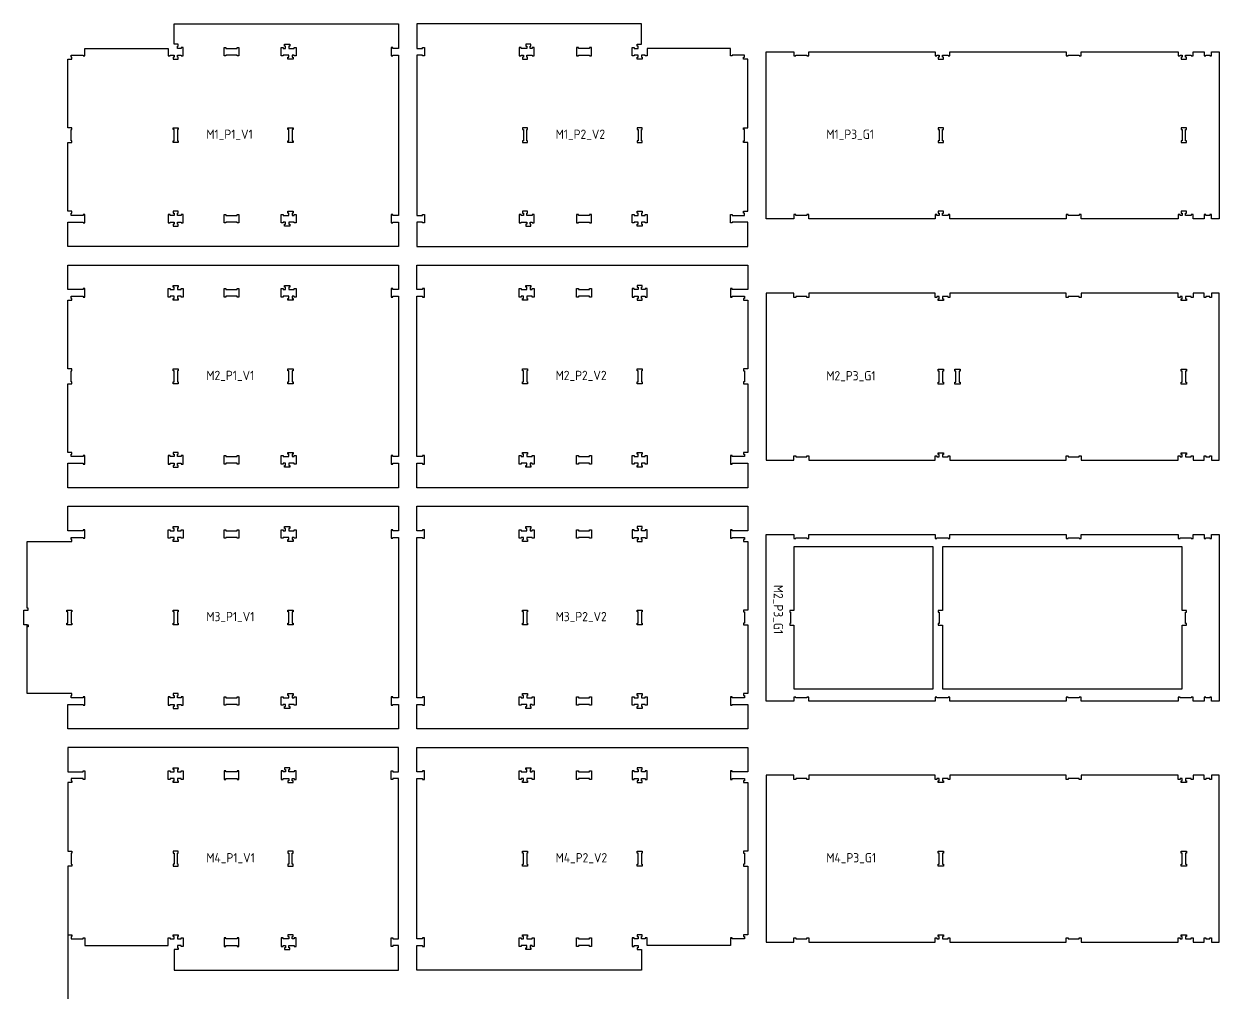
# Model space of a CAD drawing. Header units: millimetres. Extents: x -30325 to 14169, y -12596 to 6470.
# Drawn here: x -15172 to -8732, y 1251 to 6470 of the extents above; entities that cross this region are included whole.
import ezdxf

# ---------------------------------------------------------------- set-up
doc = ezdxf.new("R2010")
doc.units = ezdxf.units.MM
doc.header["$MEASUREMENT"] = 0
doc.layers.add('freeswerk_CODES', color=50, linetype='Continuous')

msp = doc.modelspace()

# ---------------------------------------------------------------- linework, layer by layer
for points in [[(-14852.5, 6297), (-14842.5, 6297), (-14842.5, 6338), (-14393.5, 6338), (-14393.5, 6297), (-14383.5, 6297), (-14383.5, 6302), (-14362.5, 6302), (-14362.5, 6290), (-14367.5, 6290), (-14367.5, 6280), (-14339.5, 6280), (-14339.5, 6290), (-14344.5, 6290), (-14344.5, 6302), (-14323.5, 6302), (-14323.5, 6297), (-14313.5, 6297), (-14313.5, 6343), (-14323.5, 6343), (-14323.5, 6338), (-14344.5, 6338), (-14344.5, 6350), (-14339.5, 6350), (-14339.5, 6360), (-14362.5, 6360), (-14362.5, 6470), (-13153.5, 6470), (-13153.5, 6338), (-13183.5, 6338), (-13183.5, 6343), (-13193.5, 6343), (-13193.5, 6297), (-13183.5, 6297), (-13183.5, 6302), (-13153.5, 6302), (-13153.5, 5438), (-13183.5, 5438), (-13183.5, 5443), (-13193.5, 5443), (-13193.5, 5397), (-13183.5, 5397), (-13183.5, 5402), (-13153.5, 5402), (-13153.5, 5270), (-14935.4, 5270), (-14935.4, 5402), (-14852.5, 5402), (-14852.5, 5397), (-14842.5, 5397), (-14842.5, 5443), (-14852.5, 5443), (-14852.5, 5438), (-14917.4, 5438), (-14917.4, 5450), (-14912.4, 5450), (-14912.4, 5460), (-14935.4, 5460), (-14935.4, 5830), (-14912.4, 5830), (-14912.4, 5840), (-14917.4, 5840), (-14917.4, 5900), (-14912.4, 5900), (-14912.4, 5910), (-14935.4, 5910), (-14935.4, 6280), (-14912.4, 6280), (-14912.4, 6290), (-14917.4, 6290), (-14917.4, 6302), (-14852.5, 6302)], [(-11354.5, 6297), (-11364.5, 6297), (-11364.5, 6338), (-11813.5, 6338), (-11813.5, 6297), (-11823.5, 6297), (-11823.5, 6302), (-11844.5, 6302), (-11844.5, 6290), (-11839.5, 6290), (-11839.5, 6280), (-11867.5, 6280), (-11867.5, 6290), (-11862.5, 6290), (-11862.5, 6302), (-11883.5, 6302), (-11883.5, 6297), (-11893.5, 6297), (-11893.5, 6343), (-11883.5, 6343), (-11883.5, 6338), (-11862.5, 6338), (-11862.5, 6350), (-11867.5, 6350), (-11867.5, 6360), (-11844.5, 6360), (-11844.5, 6470), (-13053.5, 6470), (-13053.5, 6338), (-13023.5, 6338), (-13023.5, 6343), (-13013.5, 6343), (-13013.5, 6297), (-13023.5, 6297), (-13023.5, 6302), (-13053.5, 6302), (-13053.5, 5438), (-13023.5, 5438), (-13023.5, 5443), (-13013.5, 5443), (-13013.5, 5397), (-13023.5, 5397), (-13023.5, 5402), (-13053.5, 5402), (-13053.5, 5270), (-11271.7, 5270), (-11271.7, 5402), (-11354.5, 5402), (-11354.5, 5397), (-11364.5, 5397), (-11364.5, 5443), (-11354.5, 5443), (-11354.5, 5438), (-11289.7, 5438), (-11289.7, 5450), (-11294.7, 5450), (-11294.7, 5460), (-11271.7, 5460), (-11271.7, 5830), (-11294.7, 5830), (-11294.7, 5840), (-11289.7, 5840), (-11289.7, 5900), (-11294.7, 5900), (-11294.7, 5910), (-11271.7, 5910), (-11271.7, 6280), (-11294.7, 6280), (-11294.7, 6290), (-11289.7, 6290), (-11289.7, 6302), (-11354.5, 6302)], [(-14023.2, 6338), (-14023.2, 6343), (-14013.2, 6343), (-14013.2, 6297), (-14023.2, 6297), (-14023.2, 6302), (-14083.2, 6302), (-14083.2, 6297), (-14093.2, 6297), (-14093.2, 6343), (-14083.2, 6343), (-14083.2, 6338)], [(-13762.5, 6350), (-13767.5, 6350), (-13767.5, 6360), (-13739.5, 6360), (-13739.5, 6350), (-13744.5, 6350), (-13744.5, 6338), (-13714.5, 6338), (-13714.5, 6343), (-13704.5, 6343), (-13704.5, 6297), (-13714.5, 6297), (-13714.5, 6302), (-13726.5, 6302), (-13726.5, 6290), (-13721.5, 6290), (-13721.5, 6280), (-13749.5, 6280), (-13749.5, 6290), (-13744.5, 6290), (-13744.5, 6302), (-13774.5, 6302), (-13774.5, 6297), (-13784.5, 6297), (-13784.5, 6343), (-13774.5, 6343), (-13774.5, 6338), (-13762.5, 6338)], [(-12444.5, 6350), (-12439.5, 6350), (-12439.5, 6360), (-12467.5, 6360), (-12467.5, 6350), (-12462.5, 6350), (-12462.5, 6338), (-12492.5, 6338), (-12492.5, 6343), (-12502.5, 6343), (-12502.5, 6297), (-12492.5, 6297), (-12492.5, 6302), (-12480.5, 6302), (-12480.5, 6290), (-12485.5, 6290), (-12485.5, 6280), (-12457.5, 6280), (-12457.5, 6290), (-12462.5, 6290), (-12462.5, 6302), (-12432.5, 6302), (-12432.5, 6297), (-12422.5, 6297), (-12422.5, 6343), (-12432.5, 6343), (-12432.5, 6338), (-12444.5, 6338)], [(-12183.8, 6338), (-12183.8, 6343), (-12193.8, 6343), (-12193.8, 6297), (-12183.8, 6297), (-12183.8, 6302), (-12123.8, 6302), (-12123.8, 6297), (-12113.8, 6297), (-12113.8, 6343), (-12123.8, 6343), (-12123.8, 6338)], [(-8942.3, 6302), (-8930.3, 6302), (-8930.3, 6290), (-8935.3, 6290), (-8935.3, 6280), (-8907.3, 6280), (-8907.3, 6290), (-8912.3, 6290), (-8912.3, 6302), (-8882.3, 6302), (-8882.3, 6297), (-8872.3, 6297), (-8872.3, 6320), (-8812.3, 6320), (-8812.3, 6297), (-8802.3, 6297), (-8802.3, 6302), (-8782.3, 6302), (-8782.3, 6297), (-8772.3, 6297), (-8772.3, 6320), (-8731.7, 6320), (-8731.7, 5420), (-8772.3, 5420), (-8772.3, 5443), (-8782.3, 5443), (-8782.3, 5438), (-8802.3, 5438), (-8802.3, 5443), (-8812.3, 5443), (-8812.3, 5420), (-8872.3, 5420), (-8872.3, 5443), (-8882.3, 5443), (-8882.3, 5438), (-8912.3, 5438), (-8912.3, 5450), (-8907.3, 5450), (-8907.3, 5460), (-8935.3, 5460), (-8935.3, 5450), (-8930.3, 5450), (-8930.3, 5438), (-8942.3, 5438), (-8942.3, 5443), (-8952.3, 5443), (-8952.3, 5420), (-9475.3, 5420), (-9475.3, 5443), (-9485.3, 5443), (-9485.3, 5438), (-9545.3, 5438), (-9545.3, 5443), (-9555.3, 5443), (-9555.3, 5420), (-10182.3, 5420), (-10182.3, 5443), (-10192.3, 5443), (-10192.3, 5438), (-10222.3, 5438), (-10222.3, 5450), (-10217.3, 5450), (-10217.3, 5460), (-10245.3, 5460), (-10245.3, 5450), (-10240.3, 5450), (-10240.3, 5438), (-10252.3, 5438), (-10252.3, 5443), (-10262.3, 5443), (-10262.3, 5420), (-10942.3, 5420), (-10942.3, 5443), (-10952.3, 5443), (-10952.3, 5438), (-11012.3, 5438), (-11012.3, 5443), (-11022.3, 5443), (-11022.3, 5420), (-11171.7, 5420), (-11171.7, 6320), (-11022.3, 6320), (-11022.3, 6297), (-11012.3, 6297), (-11012.3, 6302), (-10952.3, 6302), (-10952.3, 6297), (-10942.3, 6297), (-10942.3, 6320), (-10262.3, 6320), (-10262.3, 6297), (-10252.3, 6297), (-10252.3, 6302), (-10240.3, 6302), (-10240.3, 6290), (-10245.3, 6290), (-10245.3, 6280), (-10217.3, 6280), (-10217.3, 6290), (-10222.3, 6290), (-10222.3, 6302), (-10192.3, 6302), (-10192.3, 6297), (-10182.3, 6297), (-10182.3, 6320), (-9555.3, 6320), (-9555.3, 6297), (-9545.3, 6297), (-9545.3, 6302), (-9485.3, 6302), (-9485.3, 6297), (-9475.3, 6297), (-9475.3, 6320), (-8952.3, 6320), (-8952.3, 6297), (-8942.3, 6297)], [(-14344.5, 5840), (-14339.5, 5840), (-14339.5, 5830), (-14367.5, 5830), (-14367.5, 5840), (-14362.5, 5840), (-14362.5, 5900), (-14367.5, 5900), (-14367.5, 5910), (-14339.5, 5910), (-14339.5, 5900), (-14344.5, 5900)], [(-13744.5, 5900), (-13749.5, 5900), (-13749.5, 5910), (-13721.5, 5910), (-13721.5, 5900), (-13726.5, 5900), (-13726.5, 5840), (-13721.5, 5840), (-13721.5, 5830), (-13749.5, 5830), (-13749.5, 5840), (-13744.5, 5840)], [(-12462.5, 5900), (-12457.5, 5900), (-12457.5, 5910), (-12485.5, 5910), (-12485.5, 5900), (-12480.5, 5900), (-12480.5, 5840), (-12485.5, 5840), (-12485.5, 5830), (-12457.5, 5830), (-12457.5, 5840), (-12462.5, 5840)], [(-11862.5, 5840), (-11867.5, 5840), (-11867.5, 5830), (-11839.5, 5830), (-11839.5, 5840), (-11844.5, 5840), (-11844.5, 5900), (-11839.5, 5900), (-11839.5, 5910), (-11867.5, 5910), (-11867.5, 5900), (-11862.5, 5900)], [(-10240.3, 5840), (-10245.3, 5840), (-10245.3, 5830), (-10217.3, 5830), (-10217.3, 5840), (-10222.3, 5840), (-10222.3, 5900), (-10217.3, 5900), (-10217.3, 5910), (-10245.3, 5910), (-10245.3, 5900), (-10240.3, 5900)], [(-8935.3, 5910), (-8935.3, 5900), (-8930.3, 5900), (-8930.3, 5840), (-8935.3, 5840), (-8935.3, 5830), (-8907.3, 5830), (-8907.3, 5840), (-8912.3, 5840), (-8912.3, 5900), (-8907.3, 5900), (-8907.3, 5910)], [(-14313.5, 5443), (-14323.5, 5443), (-14323.5, 5438), (-14344.5, 5438), (-14344.5, 5450), (-14339.5, 5450), (-14339.5, 5460), (-14367.5, 5460), (-14367.5, 5450), (-14362.5, 5450), (-14362.5, 5438), (-14383.5, 5438), (-14383.5, 5443), (-14393.5, 5443), (-14393.5, 5397), (-14383.5, 5397), (-14383.5, 5402), (-14362.5, 5402), (-14362.5, 5390), (-14367.5, 5390), (-14367.5, 5380), (-14339.5, 5380), (-14339.5, 5390), (-14344.5, 5390), (-14344.5, 5402), (-14323.5, 5402), (-14323.5, 5397), (-14313.5, 5397)], [(-14023.2, 5438), (-14023.2, 5443), (-14013.2, 5443), (-14013.2, 5397), (-14023.2, 5397), (-14023.2, 5402), (-14083.2, 5402), (-14083.2, 5397), (-14093.2, 5397), (-14093.2, 5443), (-14083.2, 5443), (-14083.2, 5438)], [(-13744.5, 5450), (-13749.5, 5450), (-13749.5, 5460), (-13721.5, 5460), (-13721.5, 5450), (-13726.5, 5450), (-13726.5, 5438), (-13714.5, 5438), (-13714.5, 5443), (-13704.5, 5443), (-13704.5, 5397), (-13714.5, 5397), (-13714.5, 5402), (-13744.5, 5402), (-13744.5, 5390), (-13739.5, 5390), (-13739.5, 5380), (-13767.5, 5380), (-13767.5, 5390), (-13762.5, 5390), (-13762.5, 5402), (-13774.5, 5402), (-13774.5, 5397), (-13784.5, 5397), (-13784.5, 5443), (-13774.5, 5443), (-13774.5, 5438), (-13744.5, 5438)], [(-12462.5, 5450), (-12457.5, 5450), (-12457.5, 5460), (-12485.5, 5460), (-12485.5, 5450), (-12480.5, 5450), (-12480.5, 5438), (-12492.5, 5438), (-12492.5, 5443), (-12502.5, 5443), (-12502.5, 5397), (-12492.5, 5397), (-12492.5, 5402), (-12462.5, 5402), (-12462.5, 5390), (-12467.5, 5390), (-12467.5, 5380), (-12439.5, 5380), (-12439.5, 5390), (-12444.5, 5390), (-12444.5, 5402), (-12432.5, 5402), (-12432.5, 5397), (-12422.5, 5397), (-12422.5, 5443), (-12432.5, 5443), (-12432.5, 5438), (-12462.5, 5438)], [(-12183.8, 5438), (-12183.8, 5443), (-12193.8, 5443), (-12193.8, 5397), (-12183.8, 5397), (-12183.8, 5402), (-12123.8, 5402), (-12123.8, 5397), (-12113.8, 5397), (-12113.8, 5443), (-12123.8, 5443), (-12123.8, 5438)], [(-11893.5, 5443), (-11883.5, 5443), (-11883.5, 5438), (-11862.5, 5438), (-11862.5, 5450), (-11867.5, 5450), (-11867.5, 5460), (-11839.5, 5460), (-11839.5, 5450), (-11844.5, 5450), (-11844.5, 5438), (-11823.5, 5438), (-11823.5, 5443), (-11813.5, 5443), (-11813.5, 5397), (-11823.5, 5397), (-11823.5, 5402), (-11844.5, 5402), (-11844.5, 5390), (-11839.5, 5390), (-11839.5, 5380), (-11867.5, 5380), (-11867.5, 5390), (-11862.5, 5390), (-11862.5, 5402), (-11883.5, 5402), (-11883.5, 5397), (-11893.5, 5397)], [(-13153.5, 5170), (-13153.5, 5038), (-13183.5, 5038), (-13183.5, 5043), (-13193.5, 5043), (-13193.5, 4997), (-13183.5, 4997), (-13183.5, 5002), (-13153.5, 5002), (-13153.5, 4138), (-13183.5, 4138), (-13183.5, 4143), (-13193.5, 4143), (-13193.5, 4097), (-13183.5, 4097), (-13183.5, 4102), (-13153.5, 4102), (-13153.5, 3970), (-14935.4, 3970), (-14935.4, 4102), (-14852.5, 4102), (-14852.5, 4097), (-14842.5, 4097), (-14842.5, 4143), (-14852.5, 4143), (-14852.5, 4138), (-14917.4, 4138), (-14917.4, 4150), (-14912.4, 4150), (-14912.4, 4160), (-14935.4, 4160), (-14935.4, 4530), (-14912.4, 4530), (-14912.4, 4540), (-14917.4, 4540), (-14917.4, 4600), (-14912.4, 4600), (-14912.4, 4610), (-14935.4, 4610), (-14935.4, 4980), (-14912.4, 4980), (-14912.4, 4990), (-14917.4, 4990), (-14917.4, 5002), (-14852.5, 5002), (-14852.5, 4997), (-14842.5, 4997), (-14842.5, 5043), (-14852.5, 5043), (-14852.5, 5038), (-14935.4, 5038), (-14935.4, 5170)], [(-13053.5, 3970), (-13053.5, 4102), (-13023.5, 4102), (-13023.5, 4097), (-13013.5, 4097), (-13013.5, 4143), (-13023.5, 4143), (-13023.5, 4138), (-13053.5, 4138), (-13053.5, 5002), (-13023.5, 5002), (-13023.5, 4997), (-13013.5, 4997), (-13013.5, 5043), (-13023.5, 5043), (-13023.5, 5038), (-13053.5, 5038), (-13053.5, 5170), (-11271.7, 5170), (-11271.7, 5038), (-11354.5, 5038), (-11354.5, 5043), (-11364.5, 5043), (-11364.5, 4997), (-11354.5, 4997), (-11354.5, 5002), (-11289.7, 5002), (-11289.7, 4990), (-11294.7, 4990), (-11294.7, 4980), (-11271.7, 4980), (-11271.7, 4610), (-11294.7, 4610), (-11294.7, 4600), (-11289.7, 4600), (-11289.7, 4540), (-11294.7, 4540), (-11294.7, 4530), (-11271.7, 4530), (-11271.7, 4160), (-11294.7, 4160), (-11294.7, 4150), (-11289.7, 4150), (-11289.7, 4138), (-11354.5, 4138), (-11354.5, 4143), (-11364.5, 4143), (-11364.5, 4097), (-11354.5, 4097), (-11354.5, 4102), (-11271.7, 4102), (-11271.7, 3970)], [(-14362.5, 5050), (-14367.5, 5050), (-14367.5, 5060), (-14339.5, 5060), (-14339.5, 5050), (-14344.5, 5050), (-14344.5, 5038), (-14323.5, 5038), (-14323.5, 5043), (-14313.5, 5043), (-14313.5, 4997), (-14323.5, 4997), (-14323.5, 5002), (-14344.5, 5002), (-14344.5, 4990), (-14339.5, 4990), (-14339.5, 4980), (-14367.5, 4980), (-14367.5, 4990), (-14362.5, 4990), (-14362.5, 5002), (-14383.5, 5002), (-14383.5, 4997), (-14393.5, 4997), (-14393.5, 5043), (-14383.5, 5043), (-14383.5, 5038), (-14362.5, 5038)], [(-14023.2, 5038), (-14023.2, 5043), (-14013.2, 5043), (-14013.2, 4997), (-14023.2, 4997), (-14023.2, 5002), (-14083.2, 5002), (-14083.2, 4997), (-14093.2, 4997), (-14093.2, 5043), (-14083.2, 5043), (-14083.2, 5038)], [(-13762.5, 5050), (-13767.5, 5050), (-13767.5, 5060), (-13739.5, 5060), (-13739.5, 5050), (-13744.5, 5050), (-13744.5, 5038), (-13714.5, 5038), (-13714.5, 5043), (-13704.5, 5043), (-13704.5, 4997), (-13714.5, 4997), (-13714.5, 5002), (-13726.5, 5002), (-13726.5, 4990), (-13721.5, 4990), (-13721.5, 4980), (-13749.5, 4980), (-13749.5, 4990), (-13744.5, 4990), (-13744.5, 5002), (-13774.5, 5002), (-13774.5, 4997), (-13784.5, 4997), (-13784.5, 5043), (-13774.5, 5043), (-13774.5, 5038), (-13762.5, 5038)], [(-12462.5, 4990), (-12457.5, 4990), (-12457.5, 4980), (-12485.5, 4980), (-12485.5, 4990), (-12480.5, 4990), (-12480.5, 5002), (-12492.5, 5002), (-12492.5, 4997), (-12502.5, 4997), (-12502.5, 5043), (-12492.5, 5043), (-12492.5, 5038), (-12462.5, 5038), (-12462.5, 5050), (-12467.5, 5050), (-12467.5, 5060), (-12439.5, 5060), (-12439.5, 5050), (-12444.5, 5050), (-12444.5, 5038), (-12432.5, 5038), (-12432.5, 5043), (-12422.5, 5043), (-12422.5, 4997), (-12432.5, 4997), (-12432.5, 5002), (-12462.5, 5002)], [(-12183.8, 5002), (-12183.8, 4997), (-12193.8, 4997), (-12193.8, 5043), (-12183.8, 5043), (-12183.8, 5038), (-12123.8, 5038), (-12123.8, 5043), (-12113.8, 5043), (-12113.8, 4997), (-12123.8, 4997), (-12123.8, 5002)], [(-11893.5, 4997), (-11883.5, 4997), (-11883.5, 5002), (-11862.5, 5002), (-11862.5, 4990), (-11867.5, 4990), (-11867.5, 4980), (-11839.5, 4980), (-11839.5, 4990), (-11844.5, 4990), (-11844.5, 5002), (-11823.5, 5002), (-11823.5, 4997), (-11813.5, 4997), (-11813.5, 5043), (-11823.5, 5043), (-11823.5, 5038), (-11844.5, 5038), (-11844.5, 5050), (-11839.5, 5050), (-11839.5, 5060), (-11867.5, 5060), (-11867.5, 5050), (-11862.5, 5050), (-11862.5, 5038), (-11883.5, 5038), (-11883.5, 5043), (-11893.5, 5043)], [(-8942.3, 4136.1), (-8930.3, 4136.1), (-8930.3, 4148.1), (-8935.3, 4148.1), (-8935.3, 4158.1), (-8907.3, 4158.1), (-8907.3, 4148.1), (-8912.3, 4148.1), (-8912.3, 4136.1), (-8882.3, 4136.1), (-8882.3, 4141.1), (-8872.3, 4141.1), (-8872.3, 4118.1), (-8812.3, 4118.1), (-8812.3, 4141.1), (-8802.3, 4141.1), (-8802.3, 4136.1), (-8782.3, 4136.1), (-8782.3, 4141.1), (-8772.3, 4141.1), (-8772.3, 4118.1), (-8731.7, 4118.1), (-8731.7, 5018.1), (-8772.3, 5018.1), (-8772.3, 4995.1), (-8782.3, 4995.1), (-8782.3, 5000.1), (-8802.3, 5000.1), (-8802.3, 4995.1), (-8812.3, 4995.1), (-8812.3, 5018.1), (-8872.3, 5018.1), (-8872.3, 4995.1), (-8882.3, 4995.1), (-8882.3, 5000.1), (-8912.3, 5000.1), (-8912.3, 4988.1), (-8907.3, 4988.1), (-8907.3, 4978.1), (-8935.3, 4978.1), (-8935.3, 4988.1), (-8930.3, 4988.1), (-8930.3, 5000.1), (-8942.3, 5000.1), (-8942.3, 4995.1), (-8952.3, 4995.1), (-8952.3, 5018.1), (-9475.3, 5018.1), (-9475.3, 4995.1), (-9485.3, 4995.1), (-9485.3, 5000.1), (-9545.3, 5000.1), (-9545.3, 4995.1), (-9555.3, 4995.1), (-9555.3, 5018.1), (-10182.3, 5018.1), (-10182.3, 4995.1), (-10192.3, 4995.1), (-10192.3, 5000.1), (-10222.3, 5000.1), (-10222.3, 4988.1), (-10217.3, 4988.1), (-10217.3, 4978.1), (-10245.3, 4978.1), (-10245.3, 4988.1), (-10240.3, 4988.1), (-10240.3, 5000.1), (-10252.3, 5000.1), (-10252.3, 4995.1), (-10262.3, 4995.1), (-10262.3, 5018.1), (-10942.3, 5018.1), (-10942.3, 4995.1), (-10952.3, 4995.1), (-10952.3, 5000.1), (-11012.3, 5000.1), (-11012.3, 4995.1), (-11022.3, 4995.1), (-11022.3, 5018.1), (-11171.7, 5018.1), (-11171.7, 4118.1), (-11022.3, 4118.1), (-11022.3, 4141.1), (-11012.3, 4141.1), (-11012.3, 4136.1), (-10952.3, 4136.1), (-10952.3, 4141.1), (-10942.3, 4141.1), (-10942.3, 4118.1), (-10262.3, 4118.1), (-10262.3, 4141.1), (-10252.3, 4141.1), (-10252.3, 4136.1), (-10240.3, 4136.1), (-10240.3, 4148.1), (-10245.3, 4148.1), (-10245.3, 4158.1), (-10217.3, 4158.1), (-10217.3, 4148.1), (-10222.3, 4148.1), (-10222.3, 4136.1), (-10192.3, 4136.1), (-10192.3, 4141.1), (-10182.3, 4141.1), (-10182.3, 4118.1), (-9555.3, 4118.1), (-9555.3, 4141.1), (-9545.3, 4141.1), (-9545.3, 4136.1), (-9485.3, 4136.1), (-9485.3, 4141.1), (-9475.3, 4141.1), (-9475.3, 4118.1), (-8952.3, 4118.1), (-8952.3, 4141.1), (-8942.3, 4141.1)], [(-14344.5, 4540), (-14339.5, 4540), (-14339.5, 4530), (-14367.5, 4530), (-14367.5, 4540), (-14362.5, 4540), (-14362.5, 4600), (-14367.5, 4600), (-14367.5, 4610), (-14339.5, 4610), (-14339.5, 4600), (-14344.5, 4600)], [(-13744.5, 4600), (-13749.5, 4600), (-13749.5, 4610), (-13721.5, 4610), (-13721.5, 4600), (-13726.5, 4600), (-13726.5, 4540), (-13721.5, 4540), (-13721.5, 4530), (-13749.5, 4530), (-13749.5, 4540), (-13744.5, 4540)], [(-12462.5, 4540), (-12457.5, 4540), (-12457.5, 4530), (-12485.5, 4530), (-12485.5, 4540), (-12480.5, 4540), (-12480.5, 4600), (-12485.5, 4600), (-12485.5, 4610), (-12457.5, 4610), (-12457.5, 4600), (-12462.5, 4600)], [(-11862.5, 4600), (-11867.5, 4600), (-11867.5, 4610), (-11839.5, 4610), (-11839.5, 4600), (-11844.5, 4600), (-11844.5, 4540), (-11839.5, 4540), (-11839.5, 4530), (-11867.5, 4530), (-11867.5, 4540), (-11862.5, 4540)], [(-10240.3, 4598.1), (-10245.3, 4598.1), (-10245.3, 4608.1), (-10217.3, 4608.1), (-10217.3, 4598.1), (-10222.3, 4598.1), (-10222.3, 4538.1), (-10217.3, 4538.1), (-10217.3, 4528.1), (-10245.3, 4528.1), (-10245.3, 4538.1), (-10240.3, 4538.1)], [(-10155.3, 4528.1), (-10155.3, 4538.1), (-10150.3, 4538.1), (-10150.3, 4598.1), (-10155.3, 4598.1), (-10155.3, 4608.1), (-10127.3, 4608.1), (-10127.3, 4598.1), (-10132.3, 4598.1), (-10132.3, 4538.1), (-10127.3, 4538.1), (-10127.3, 4528.1)], [(-8935.3, 4528.1), (-8935.3, 4538.1), (-8930.3, 4538.1), (-8930.3, 4598.1), (-8935.3, 4598.1), (-8935.3, 4608.1), (-8907.3, 4608.1), (-8907.3, 4598.1), (-8912.3, 4598.1), (-8912.3, 4538.1), (-8907.3, 4538.1), (-8907.3, 4528.1)], [(-14313.5, 4143), (-14323.5, 4143), (-14323.5, 4138), (-14344.5, 4138), (-14344.5, 4150), (-14339.5, 4150), (-14339.5, 4160), (-14367.5, 4160), (-14367.5, 4150), (-14362.5, 4150), (-14362.5, 4138), (-14383.5, 4138), (-14383.5, 4143), (-14393.5, 4143), (-14393.5, 4097), (-14383.5, 4097), (-14383.5, 4102), (-14362.5, 4102), (-14362.5, 4090), (-14367.5, 4090), (-14367.5, 4080), (-14339.5, 4080), (-14339.5, 4090), (-14344.5, 4090), (-14344.5, 4102), (-14323.5, 4102), (-14323.5, 4097), (-14313.5, 4097)], [(-14023.2, 4138), (-14023.2, 4143), (-14013.2, 4143), (-14013.2, 4097), (-14023.2, 4097), (-14023.2, 4102), (-14083.2, 4102), (-14083.2, 4097), (-14093.2, 4097), (-14093.2, 4143), (-14083.2, 4143), (-14083.2, 4138)], [(-13744.5, 4150), (-13749.5, 4150), (-13749.5, 4160), (-13721.5, 4160), (-13721.5, 4150), (-13726.5, 4150), (-13726.5, 4138), (-13714.5, 4138), (-13714.5, 4143), (-13704.5, 4143), (-13704.5, 4097), (-13714.5, 4097), (-13714.5, 4102), (-13744.5, 4102), (-13744.5, 4090), (-13739.5, 4090), (-13739.5, 4080), (-13767.5, 4080), (-13767.5, 4090), (-13762.5, 4090), (-13762.5, 4102), (-13774.5, 4102), (-13774.5, 4097), (-13784.5, 4097), (-13784.5, 4143), (-13774.5, 4143), (-13774.5, 4138), (-13744.5, 4138)], [(-12444.5, 4090), (-12439.5, 4090), (-12439.5, 4080), (-12467.5, 4080), (-12467.5, 4090), (-12462.5, 4090), (-12462.5, 4102), (-12492.5, 4102), (-12492.5, 4097), (-12502.5, 4097), (-12502.5, 4143), (-12492.5, 4143), (-12492.5, 4138), (-12480.5, 4138), (-12480.5, 4150), (-12485.5, 4150), (-12485.5, 4160), (-12457.5, 4160), (-12457.5, 4150), (-12462.5, 4150), (-12462.5, 4138), (-12432.5, 4138), (-12432.5, 4143), (-12422.5, 4143), (-12422.5, 4097), (-12432.5, 4097), (-12432.5, 4102), (-12444.5, 4102)], [(-12183.8, 4102), (-12183.8, 4097), (-12193.8, 4097), (-12193.8, 4143), (-12183.8, 4143), (-12183.8, 4138), (-12123.8, 4138), (-12123.8, 4143), (-12113.8, 4143), (-12113.8, 4097), (-12123.8, 4097), (-12123.8, 4102)], [(-11844.5, 4090), (-11839.5, 4090), (-11839.5, 4080), (-11867.5, 4080), (-11867.5, 4090), (-11862.5, 4090), (-11862.5, 4102), (-11883.5, 4102), (-11883.5, 4097), (-11893.5, 4097), (-11893.5, 4143), (-11883.5, 4143), (-11883.5, 4138), (-11862.5, 4138), (-11862.5, 4150), (-11867.5, 4150), (-11867.5, 4160), (-11839.5, 4160), (-11839.5, 4150), (-11844.5, 4150), (-11844.5, 4138), (-11823.5, 4138), (-11823.5, 4143), (-11813.5, 4143), (-11813.5, 4097), (-11823.5, 4097), (-11823.5, 4102), (-11844.5, 4102)], [(-13053.5, 2670), (-13053.5, 2802), (-13023.5, 2802), (-13023.5, 2797), (-13013.5, 2797), (-13013.5, 2843), (-13023.5, 2843), (-13023.5, 2838), (-13053.5, 2838), (-13053.5, 3702), (-13023.5, 3702), (-13023.5, 3697), (-13013.5, 3697), (-13013.5, 3743), (-13023.5, 3743), (-13023.5, 3738), (-13053.5, 3738), (-13053.5, 3870), (-11271.7, 3870), (-11271.7, 3738), (-11354.5, 3738), (-11354.5, 3743), (-11364.5, 3743), (-11364.5, 3697), (-11354.5, 3697), (-11354.5, 3702), (-11289.7, 3702), (-11289.7, 3690), (-11294.7, 3690), (-11294.7, 3680), (-11271.7, 3680), (-11271.7, 3310), (-11294.7, 3310), (-11294.7, 3300), (-11289.7, 3300), (-11289.7, 3240), (-11294.7, 3240), (-11294.7, 3230), (-11271.7, 3230), (-11271.7, 2860), (-11294.7, 2860), (-11294.7, 2850), (-11289.7, 2850), (-11289.7, 2838), (-11354.5, 2838), (-11354.5, 2843), (-11364.5, 2843), (-11364.5, 2797), (-11354.5, 2797), (-11354.5, 2802), (-11271.7, 2802), (-11271.7, 2670)], [(-14362.5, 3750), (-14367.5, 3750), (-14367.5, 3760), (-14339.5, 3760), (-14339.5, 3750), (-14344.5, 3750), (-14344.5, 3738), (-14323.5, 3738), (-14323.5, 3743), (-14313.5, 3743), (-14313.5, 3697), (-14323.5, 3697), (-14323.5, 3702), (-14344.5, 3702), (-14344.5, 3690), (-14339.5, 3690), (-14339.5, 3680), (-14367.5, 3680), (-14367.5, 3690), (-14362.5, 3690), (-14362.5, 3702), (-14383.5, 3702), (-14383.5, 3697), (-14393.5, 3697), (-14393.5, 3743), (-14383.5, 3743), (-14383.5, 3738), (-14362.5, 3738)], [(-14023.2, 3738), (-14023.2, 3743), (-14013.2, 3743), (-14013.2, 3697), (-14023.2, 3697), (-14023.2, 3702), (-14083.2, 3702), (-14083.2, 3697), (-14093.2, 3697), (-14093.2, 3743), (-14083.2, 3743), (-14083.2, 3738)], [(-13762.5, 3750), (-13767.5, 3750), (-13767.5, 3760), (-13739.5, 3760), (-13739.5, 3750), (-13744.5, 3750), (-13744.5, 3738), (-13714.5, 3738), (-13714.5, 3743), (-13704.5, 3743), (-13704.5, 3697), (-13714.5, 3697), (-13714.5, 3702), (-13726.5, 3702), (-13726.5, 3690), (-13721.5, 3690), (-13721.5, 3680), (-13749.5, 3680), (-13749.5, 3690), (-13744.5, 3690), (-13744.5, 3702), (-13774.5, 3702), (-13774.5, 3697), (-13784.5, 3697), (-13784.5, 3743), (-13774.5, 3743), (-13774.5, 3738), (-13762.5, 3738)], [(-12462.5, 3690), (-12457.5, 3690), (-12457.5, 3680), (-12485.5, 3680), (-12485.5, 3690), (-12480.5, 3690), (-12480.5, 3702), (-12492.5, 3702), (-12492.5, 3697), (-12502.5, 3697), (-12502.5, 3743), (-12492.5, 3743), (-12492.5, 3738), (-12462.5, 3738), (-12462.5, 3750), (-12467.5, 3750), (-12467.5, 3760), (-12439.5, 3760), (-12439.5, 3750), (-12444.5, 3750), (-12444.5, 3738), (-12432.5, 3738), (-12432.5, 3743), (-12422.5, 3743), (-12422.5, 3697), (-12432.5, 3697), (-12432.5, 3702), (-12462.5, 3702)], [(-12183.8, 3702), (-12183.8, 3697), (-12193.8, 3697), (-12193.8, 3743), (-12183.8, 3743), (-12183.8, 3738), (-12123.8, 3738), (-12123.8, 3743), (-12113.8, 3743), (-12113.8, 3697), (-12123.8, 3697), (-12123.8, 3702)], [(-11893.5, 3697), (-11883.5, 3697), (-11883.5, 3702), (-11862.5, 3702), (-11862.5, 3690), (-11867.5, 3690), (-11867.5, 3680), (-11839.5, 3680), (-11839.5, 3690), (-11844.5, 3690), (-11844.5, 3702), (-11823.5, 3702), (-11823.5, 3697), (-11813.5, 3697), (-11813.5, 3743), (-11823.5, 3743), (-11823.5, 3738), (-11844.5, 3738), (-11844.5, 3750), (-11839.5, 3750), (-11839.5, 3760), (-11867.5, 3760), (-11867.5, 3750), (-11862.5, 3750), (-11862.5, 3738), (-11883.5, 3738), (-11883.5, 3743), (-11893.5, 3743)], [(-9545.3, 2836.3), (-9545.3, 2841.3), (-9555.3, 2841.3), (-9555.3, 2818.3), (-10182.3, 2818.3), (-10182.3, 2841.3), (-10192.3, 2841.3), (-10192.3, 2836.3), (-10252.3, 2836.3), (-10252.3, 2841.3), (-10262.3, 2841.3), (-10262.3, 2818.3), (-10942.3, 2818.3), (-10942.3, 2841.3), (-10952.3, 2841.3), (-10952.3, 2836.3), (-11012.3, 2836.3), (-11012.3, 2841.3), (-11022.3, 2841.3), (-11022.3, 2818.3), (-11171.7, 2818.3), (-11171.7, 3718.3), (-11022.3, 3718.3), (-11022.3, 3695.3), (-11012.3, 3695.3), (-11012.3, 3700.3), (-10952.3, 3700.3), (-10952.3, 3695.3), (-10942.3, 3695.3), (-10942.3, 3718.3), (-10262.3, 3718.3), (-10262.3, 3695.3), (-10252.3, 3695.3), (-10252.3, 3700.3), (-10192.3, 3700.3), (-10192.3, 3695.3), (-10182.3, 3695.3), (-10182.3, 3718.3), (-9555.3, 3718.3), (-9555.3, 3695.3), (-9545.3, 3695.3), (-9545.3, 3700.3), (-9485.3, 3700.3), (-9485.3, 3695.3), (-9475.3, 3695.3), (-9475.3, 3718.3), (-8952.3, 3718.3), (-8952.3, 3695.3), (-8942.3, 3695.3), (-8942.3, 3700.3), (-8882.3, 3700.3), (-8882.3, 3695.3), (-8872.3, 3695.3), (-8872.3, 3718.3), (-8812.3, 3718.3), (-8812.3, 3695.3), (-8802.3, 3695.3), (-8802.3, 3700.3), (-8782.3, 3700.3), (-8782.3, 3695.3), (-8772.3, 3695.3), (-8772.3, 3718.3), (-8731.7, 3718.3), (-8731.7, 2818.3), (-8772.3, 2818.3), (-8772.3, 2841.3), (-8782.3, 2841.3), (-8782.3, 2836.3), (-8802.3, 2836.3), (-8802.3, 2841.3), (-8812.3, 2841.3), (-8812.3, 2818.3), (-8872.3, 2818.3), (-8872.3, 2841.3), (-8882.3, 2841.3), (-8882.3, 2836.3), (-8942.3, 2836.3), (-8942.3, 2841.3), (-8952.3, 2841.3), (-8952.3, 2818.3), (-9475.3, 2818.3), (-9475.3, 2841.3), (-9485.3, 2841.3), (-9485.3, 2836.3)], [(-11040.3, 3238.3), (-11045.3, 3238.3), (-11045.3, 3228.3), (-11022.3, 3228.3), (-11022.3, 2886.3), (-10272.3, 2886.3), (-10272.3, 3650.3), (-11022.3, 3650.3), (-11022.3, 3308.3), (-11045.3, 3308.3), (-11045.3, 3298.3), (-11040.3, 3298.3)], [(-8907.3, 3228.3), (-8907.3, 3238.3), (-8912.3, 3238.3), (-8912.3, 3298.3), (-8907.3, 3298.3), (-8907.3, 3308.3), (-8930.3, 3308.3), (-8930.3, 3650.3), (-10222.3, 3650.3), (-10222.3, 3308.3), (-10245.3, 3308.3), (-10245.3, 3298.3), (-10240.3, 3298.3), (-10240.3, 3238.3), (-10245.3, 3238.3), (-10245.3, 3228.3), (-10222.3, 3228.3), (-10222.3, 2886.3), (-8930.3, 2886.3), (-8930.3, 3228.3)], [(-14917.4, 3240), (-14912.4, 3240), (-14912.4, 3230), (-14940.4, 3230), (-14940.4, 3240), (-14935.4, 3240), (-14935.4, 3300), (-14940.4, 3300), (-14940.4, 3310), (-14912.4, 3310), (-14912.4, 3300), (-14917.4, 3300)], [(-14344.5, 3240), (-14339.5, 3240), (-14339.5, 3230), (-14367.5, 3230), (-14367.5, 3240), (-14362.5, 3240), (-14362.5, 3300), (-14367.5, 3300), (-14367.5, 3310), (-14339.5, 3310), (-14339.5, 3300), (-14344.5, 3300)], [(-13744.5, 3300), (-13749.5, 3300), (-13749.5, 3310), (-13721.5, 3310), (-13721.5, 3300), (-13726.5, 3300), (-13726.5, 3240), (-13721.5, 3240), (-13721.5, 3230), (-13749.5, 3230), (-13749.5, 3240), (-13744.5, 3240)], [(-12462.5, 3240), (-12457.5, 3240), (-12457.5, 3230), (-12485.5, 3230), (-12485.5, 3240), (-12480.5, 3240), (-12480.5, 3300), (-12485.5, 3300), (-12485.5, 3310), (-12457.5, 3310), (-12457.5, 3300), (-12462.5, 3300)], [(-11862.5, 3300), (-11867.5, 3300), (-11867.5, 3310), (-11839.5, 3310), (-11839.5, 3300), (-11844.5, 3300), (-11844.5, 3240), (-11839.5, 3240), (-11839.5, 3230), (-11867.5, 3230), (-11867.5, 3240), (-11862.5, 3240)], [(-15153.6, 3220), (-15153.5, 3230), (-15148.5, 3230), (-15148.5, 3220)], [(-14313.5, 2843), (-14323.5, 2843), (-14323.5, 2838), (-14344.5, 2838), (-14344.5, 2850), (-14339.5, 2850), (-14339.5, 2860), (-14367.5, 2860), (-14367.5, 2850), (-14362.5, 2850), (-14362.5, 2838), (-14383.5, 2838), (-14383.5, 2843), (-14393.5, 2843), (-14393.5, 2797), (-14383.5, 2797), (-14383.5, 2802), (-14362.5, 2802), (-14362.5, 2790), (-14367.5, 2790), (-14367.5, 2780), (-14339.5, 2780), (-14339.5, 2790), (-14344.5, 2790), (-14344.5, 2802), (-14323.5, 2802), (-14323.5, 2797), (-14313.5, 2797)], [(-14023.2, 2838), (-14023.2, 2843), (-14013.2, 2843), (-14013.2, 2797), (-14023.2, 2797), (-14023.2, 2802), (-14083.2, 2802), (-14083.2, 2797), (-14093.2, 2797), (-14093.2, 2843), (-14083.2, 2843), (-14083.2, 2838)], [(-13744.5, 2850), (-13749.5, 2850), (-13749.5, 2860), (-13721.5, 2860), (-13721.5, 2850), (-13726.5, 2850), (-13726.5, 2838), (-13714.5, 2838), (-13714.5, 2843), (-13704.5, 2843), (-13704.5, 2797), (-13714.5, 2797), (-13714.5, 2802), (-13744.5, 2802), (-13744.5, 2790), (-13739.5, 2790), (-13739.5, 2780), (-13767.5, 2780), (-13767.5, 2790), (-13762.5, 2790), (-13762.5, 2802), (-13774.5, 2802), (-13774.5, 2797), (-13784.5, 2797), (-13784.5, 2843), (-13774.5, 2843), (-13774.5, 2838), (-13744.5, 2838)], [(-12444.5, 2790), (-12439.5, 2790), (-12439.5, 2780), (-12467.5, 2780), (-12467.5, 2790), (-12462.5, 2790), (-12462.5, 2802), (-12492.5, 2802), (-12492.5, 2797), (-12502.5, 2797), (-12502.5, 2843), (-12492.5, 2843), (-12492.5, 2838), (-12480.5, 2838), (-12480.5, 2850), (-12485.5, 2850), (-12485.5, 2860), (-12457.5, 2860), (-12457.5, 2850), (-12462.5, 2850), (-12462.5, 2838), (-12432.5, 2838), (-12432.5, 2843), (-12422.5, 2843), (-12422.5, 2797), (-12432.5, 2797), (-12432.5, 2802), (-12444.5, 2802)], [(-12183.8, 2802), (-12183.8, 2797), (-12193.8, 2797), (-12193.8, 2843), (-12183.8, 2843), (-12183.8, 2838), (-12123.8, 2838), (-12123.8, 2843), (-12113.8, 2843), (-12113.8, 2797), (-12123.8, 2797), (-12123.8, 2802)], [(-11844.5, 2790), (-11839.5, 2790), (-11839.5, 2780), (-11867.5, 2780), (-11867.5, 2790), (-11862.5, 2790), (-11862.5, 2802), (-11883.5, 2802), (-11883.5, 2797), (-11893.5, 2797), (-11893.5, 2843), (-11883.5, 2843), (-11883.5, 2838), (-11862.5, 2838), (-11862.5, 2850), (-11867.5, 2850), (-11867.5, 2860), (-11839.5, 2860), (-11839.5, 2850), (-11844.5, 2850), (-11844.5, 2838), (-11823.5, 2838), (-11823.5, 2843), (-11813.5, 2843), (-11813.5, 2797), (-11823.5, 2797), (-11823.5, 2802), (-11844.5, 2802)], [(-14852.5, 1543), (-14842.5, 1543), (-14842.5, 1502), (-14393.5, 1502), (-14393.5, 1543), (-14383.5, 1543), (-14383.5, 1538), (-14362.5, 1538), (-14362.5, 1550), (-14367.5, 1550), (-14367.5, 1560), (-14339.5, 1560), (-14339.5, 1550), (-14344.5, 1550), (-14344.5, 1538), (-14323.5, 1538), (-14323.5, 1543), (-14313.5, 1543), (-14313.5, 1497), (-14323.5, 1497), (-14323.5, 1502), (-14344.5, 1502), (-14344.5, 1490), (-14339.5, 1490), (-14339.5, 1480), (-14362.5, 1480), (-14362.5, 1370), (-13153.5, 1370), (-13153.5, 1502), (-13183.5, 1502), (-13183.5, 1497), (-13193.5, 1497), (-13193.5, 1543), (-13183.5, 1543), (-13183.5, 1538), (-13153.5, 1538), (-13153.5, 2402), (-13183.5, 2402), (-13183.5, 2397), (-13193.5, 2397), (-13193.5, 2443), (-13183.5, 2443), (-13183.5, 2438), (-13153.5, 2438), (-13153.5, 2570), (-14935.4, 2570), (-14935.4, 2438), (-14852.5, 2438), (-14852.5, 2443), (-14842.5, 2443), (-14842.5, 2397), (-14852.5, 2397), (-14852.5, 2402), (-14917.4, 2402), (-14917.4, 2390), (-14912.4, 2390), (-14912.4, 2380), (-14935.4, 2380), (-14935.4, 2010), (-14912.4, 2010), (-14912.4, 2000), (-14917.4, 2000), (-14917.4, 1940), (-14912.4, 1940), (-14912.4, 1930), (-14935.4, 1930), (-14935.4, 1560), (-14912.4, 1560), (-14912.4, 1550), (-14917.4, 1550), (-14917.4, 1538), (-14852.5, 1538)], [(-11354.5, 1543), (-11364.5, 1543), (-11364.5, 1502), (-11813.5, 1502), (-11813.5, 1543), (-11823.5, 1543), (-11823.5, 1538), (-11844.5, 1538), (-11844.5, 1550), (-11839.5, 1550), (-11839.5, 1560), (-11867.5, 1560), (-11867.5, 1550), (-11862.5, 1550), (-11862.5, 1538), (-11883.5, 1538), (-11883.5, 1543), (-11893.5, 1543), (-11893.5, 1497), (-11883.5, 1497), (-11883.5, 1502), (-11862.5, 1502), (-11862.5, 1490), (-11867.5, 1490), (-11867.5, 1480), (-11844.5, 1480), (-11844.5, 1370), (-13053.5, 1370), (-13053.5, 1502), (-13023.5, 1502), (-13023.5, 1497), (-13013.5, 1497), (-13013.5, 1543), (-13023.5, 1543), (-13023.5, 1538), (-13053.5, 1538), (-13053.5, 2402), (-13023.5, 2402), (-13023.5, 2397), (-13013.5, 2397), (-13013.5, 2443), (-13023.5, 2443), (-13023.5, 2438), (-13053.5, 2438), (-13053.5, 2570), (-11271.7, 2570), (-11271.7, 2438), (-11354.5, 2438), (-11354.5, 2443), (-11364.5, 2443), (-11364.5, 2397), (-11354.5, 2397), (-11354.5, 2402), (-11289.7, 2402), (-11289.7, 2390), (-11294.7, 2390), (-11294.7, 2380), (-11271.7, 2380), (-11271.7, 2010), (-11294.7, 2010), (-11294.7, 2000), (-11289.7, 2000), (-11289.7, 1940), (-11294.7, 1940), (-11294.7, 1930), (-11271.7, 1930), (-11271.7, 1560), (-11294.7, 1560), (-11294.7, 1550), (-11289.7, 1550), (-11289.7, 1538), (-11354.5, 1538)], [(-14313.5, 2397), (-14323.5, 2397), (-14323.5, 2402), (-14344.5, 2402), (-14344.5, 2390), (-14339.5, 2390), (-14339.5, 2380), (-14367.5, 2380), (-14367.5, 2390), (-14362.5, 2390), (-14362.5, 2402), (-14383.5, 2402), (-14383.5, 2397), (-14393.5, 2397), (-14393.5, 2443), (-14383.5, 2443), (-14383.5, 2438), (-14362.5, 2438), (-14362.5, 2450), (-14367.5, 2450), (-14367.5, 2460), (-14339.5, 2460), (-14339.5, 2450), (-14344.5, 2450), (-14344.5, 2438), (-14323.5, 2438), (-14323.5, 2443), (-14313.5, 2443)], [(-13744.5, 2390), (-13749.5, 2390), (-13749.5, 2380), (-13721.5, 2380), (-13721.5, 2390), (-13726.5, 2390), (-13726.5, 2402), (-13714.5, 2402), (-13714.5, 2397), (-13704.5, 2397), (-13704.5, 2443), (-13714.5, 2443), (-13714.5, 2438), (-13744.5, 2438), (-13744.5, 2450), (-13739.5, 2450), (-13739.5, 2460), (-13767.5, 2460), (-13767.5, 2450), (-13762.5, 2450), (-13762.5, 2438), (-13774.5, 2438), (-13774.5, 2443), (-13784.5, 2443), (-13784.5, 2397), (-13774.5, 2397), (-13774.5, 2402), (-13744.5, 2402)], [(-12462.5, 2390), (-12457.5, 2390), (-12457.5, 2380), (-12485.5, 2380), (-12485.5, 2390), (-12480.5, 2390), (-12480.5, 2402), (-12492.5, 2402), (-12492.5, 2397), (-12502.5, 2397), (-12502.5, 2443), (-12492.5, 2443), (-12492.5, 2438), (-12462.5, 2438), (-12462.5, 2450), (-12467.5, 2450), (-12467.5, 2460), (-12439.5, 2460), (-12439.5, 2450), (-12444.5, 2450), (-12444.5, 2438), (-12432.5, 2438), (-12432.5, 2443), (-12422.5, 2443), (-12422.5, 2397), (-12432.5, 2397), (-12432.5, 2402), (-12462.5, 2402)], [(-11893.5, 2397), (-11883.5, 2397), (-11883.5, 2402), (-11862.5, 2402), (-11862.5, 2390), (-11867.5, 2390), (-11867.5, 2380), (-11839.5, 2380), (-11839.5, 2390), (-11844.5, 2390), (-11844.5, 2402), (-11823.5, 2402), (-11823.5, 2397), (-11813.5, 2397), (-11813.5, 2443), (-11823.5, 2443), (-11823.5, 2438), (-11844.5, 2438), (-11844.5, 2450), (-11839.5, 2450), (-11839.5, 2460), (-11867.5, 2460), (-11867.5, 2450), (-11862.5, 2450), (-11862.5, 2438), (-11883.5, 2438), (-11883.5, 2443), (-11893.5, 2443)], [(-14023.2, 2402), (-14023.2, 2397), (-14013.2, 2397), (-14013.2, 2443), (-14023.2, 2443), (-14023.2, 2438), (-14083.2, 2438), (-14083.2, 2443), (-14093.2, 2443), (-14093.2, 2397), (-14083.2, 2397), (-14083.2, 2402)], [(-12183.8, 2402), (-12183.8, 2397), (-12193.8, 2397), (-12193.8, 2443), (-12183.8, 2443), (-12183.8, 2438), (-12123.8, 2438), (-12123.8, 2443), (-12113.8, 2443), (-12113.8, 2397), (-12123.8, 2397), (-12123.8, 2402)], [(-8952.3, 2397), (-8952.3, 2420), (-9475.3, 2420), (-9475.3, 2397), (-9485.3, 2397), (-9485.3, 2402), (-9545.3, 2402), (-9545.3, 2397), (-9555.3, 2397), (-9555.3, 2420), (-10182.3, 2420), (-10182.3, 2397), (-10192.3, 2397), (-10192.3, 2402), (-10222.3, 2402), (-10222.3, 2390), (-10217.3, 2390), (-10217.3, 2380), (-10245.3, 2380), (-10245.3, 2390), (-10240.3, 2390), (-10240.3, 2402), (-10252.3, 2402), (-10252.3, 2397), (-10262.3, 2397), (-10262.3, 2420), (-10942.3, 2420), (-10942.3, 2397), (-10952.3, 2397), (-10952.3, 2402), (-11012.3, 2402), (-11012.3, 2397), (-11022.3, 2397), (-11022.3, 2420), (-11171.7, 2420), (-11171.7, 1520), (-11022.3, 1520), (-11022.3, 1543), (-11012.3, 1543), (-11012.3, 1538), (-10952.3, 1538), (-10952.3, 1543), (-10942.3, 1543), (-10942.3, 1520), (-10262.3, 1520), (-10262.3, 1543), (-10252.3, 1543), (-10252.3, 1538), (-10240.3, 1538), (-10240.3, 1550), (-10245.3, 1550), (-10245.3, 1560), (-10217.3, 1560), (-10217.3, 1550), (-10222.3, 1550), (-10222.3, 1538), (-10192.3, 1538), (-10192.3, 1543), (-10182.3, 1543), (-10182.3, 1520), (-9555.3, 1520), (-9555.3, 1543), (-9545.3, 1543), (-9545.3, 1538), (-9485.3, 1538), (-9485.3, 1543), (-9475.3, 1543), (-9475.3, 1520), (-8952.3, 1520), (-8952.3, 1543), (-8942.3, 1543), (-8942.3, 1538), (-8930.3, 1538), (-8930.3, 1550), (-8935.3, 1550), (-8935.3, 1560), (-8907.3, 1560), (-8907.3, 1550), (-8912.3, 1550), (-8912.3, 1538), (-8882.3, 1538), (-8882.3, 1543), (-8872.3, 1543), (-8872.3, 1520), (-8812.3, 1520), (-8812.3, 1543), (-8802.3, 1543), (-8802.3, 1538), (-8782.3, 1538), (-8782.3, 1543), (-8772.3, 1543), (-8772.3, 1520), (-8731.7, 1520), (-8731.7, 2420), (-8772.3, 2420), (-8772.3, 2397), (-8782.3, 2397), (-8782.3, 2402), (-8802.3, 2402), (-8802.3, 2397), (-8812.3, 2397), (-8812.3, 2420), (-8872.3, 2420), (-8872.3, 2397), (-8882.3, 2397), (-8882.3, 2402), (-8912.3, 2402), (-8912.3, 2390), (-8907.3, 2390), (-8907.3, 2380), (-8935.3, 2380), (-8935.3, 2390), (-8930.3, 2390), (-8930.3, 2402), (-8942.3, 2402), (-8942.3, 2397)], [(-14344.5, 2000), (-14339.5, 2000), (-14339.5, 2010), (-14367.5, 2010), (-14367.5, 2000), (-14362.5, 2000), (-14362.5, 1940), (-14367.5, 1940), (-14367.5, 1930), (-14339.5, 1930), (-14339.5, 1940), (-14344.5, 1940)], [(-13744.5, 1940), (-13749.5, 1940), (-13749.5, 1930), (-13721.5, 1930), (-13721.5, 1940), (-13726.5, 1940), (-13726.5, 2000), (-13721.5, 2000), (-13721.5, 2010), (-13749.5, 2010), (-13749.5, 2000), (-13744.5, 2000)], [(-12462.5, 1940), (-12457.5, 1940), (-12457.5, 1930), (-12485.5, 1930), (-12485.5, 1940), (-12480.5, 1940), (-12480.5, 2000), (-12485.5, 2000), (-12485.5, 2010), (-12457.5, 2010), (-12457.5, 2000), (-12462.5, 2000)], [(-11862.5, 2000), (-11867.5, 2000), (-11867.5, 2010), (-11839.5, 2010), (-11839.5, 2000), (-11844.5, 2000), (-11844.5, 1940), (-11839.5, 1940), (-11839.5, 1930), (-11867.5, 1930), (-11867.5, 1940), (-11862.5, 1940)], [(-10240.3, 2000), (-10245.3, 2000), (-10245.3, 2010), (-10217.3, 2010), (-10217.3, 2000), (-10222.3, 2000), (-10222.3, 1940), (-10217.3, 1940), (-10217.3, 1930), (-10245.3, 1930), (-10245.3, 1940), (-10240.3, 1940)], [(-8935.3, 1930), (-8935.3, 1940), (-8930.3, 1940), (-8930.3, 2000), (-8935.3, 2000), (-8935.3, 2010), (-8907.3, 2010), (-8907.3, 2000), (-8912.3, 2000), (-8912.3, 1940), (-8907.3, 1940), (-8907.3, 1930)], [(-13762.5, 1490), (-13767.5, 1490), (-13767.5, 1480), (-13739.5, 1480), (-13739.5, 1490), (-13744.5, 1490), (-13744.5, 1502), (-13714.5, 1502), (-13714.5, 1497), (-13704.5, 1497), (-13704.5, 1543), (-13714.5, 1543), (-13714.5, 1538), (-13726.5, 1538), (-13726.5, 1550), (-13721.5, 1550), (-13721.5, 1560), (-13749.5, 1560), (-13749.5, 1550), (-13744.5, 1550), (-13744.5, 1538), (-13774.5, 1538), (-13774.5, 1543), (-13784.5, 1543), (-13784.5, 1497), (-13774.5, 1497), (-13774.5, 1502), (-13762.5, 1502)], [(-12444.5, 1490), (-12439.5, 1490), (-12439.5, 1480), (-12467.5, 1480), (-12467.5, 1490), (-12462.5, 1490), (-12462.5, 1502), (-12492.5, 1502), (-12492.5, 1497), (-12502.5, 1497), (-12502.5, 1543), (-12492.5, 1543), (-12492.5, 1538), (-12480.5, 1538), (-12480.5, 1550), (-12485.5, 1550), (-12485.5, 1560), (-12457.5, 1560), (-12457.5, 1550), (-12462.5, 1550), (-12462.5, 1538), (-12432.5, 1538), (-12432.5, 1543), (-12422.5, 1543), (-12422.5, 1497), (-12432.5, 1497), (-12432.5, 1502), (-12444.5, 1502)], [(-14023.2, 1502), (-14023.2, 1497), (-14013.2, 1497), (-14013.2, 1543), (-14023.2, 1543), (-14023.2, 1538), (-14083.2, 1538), (-14083.2, 1543), (-14093.2, 1543), (-14093.2, 1497), (-14083.2, 1497), (-14083.2, 1502)], [(-12183.8, 1502), (-12183.8, 1497), (-12193.8, 1497), (-12193.8, 1543), (-12183.8, 1543), (-12183.8, 1538), (-12123.8, 1538), (-12123.8, 1543), (-12113.8, 1543), (-12113.8, 1497), (-12123.8, 1497), (-12123.8, 1502)]]:
    msp.add_lwpolyline(points, close=True)
msp.add_lwpolyline([(-15153.5, 3230), (-15171.5, 3230), (-15171.5, 3310), (-15148.5, 3310), (-15148.5, 3320), (-15153.5, 3320), (-15153.5, 3680), (-14912.4, 3680), (-14912.4, 3690), (-14917.4, 3690), (-14917.4, 3702), (-14852.5, 3702), (-14852.5, 3697), (-14842.5, 3697), (-14842.5, 3743), (-14852.5, 3743), (-14852.5, 3738), (-14935.4, 3738), (-14935.4, 3870), (-13153.5, 3870), (-13153.5, 3738), (-13183.5, 3738), (-13183.5, 3743), (-13193.5, 3743), (-13193.5, 3697), (-13183.5, 3697), (-13183.5, 3702), (-13153.5, 3702), (-13153.5, 2838), (-13183.5, 2838), (-13183.5, 2843), (-13193.5, 2843), (-13193.5, 2797), (-13183.5, 2797), (-13183.5, 2802), (-13153.5, 2802), (-13153.5, 2670), (-14935.4, 2670), (-14935.4, 2802), (-14852.5, 2802), (-14852.5, 2797), (-14842.5, 2797), (-14842.5, 2843), (-14852.5, 2843), (-14852.5, 2838), (-14917.4, 2838), (-14917.4, 2850), (-14912.4, 2850), (-14912.4, 2860), (-15153.5, 2860), (-15153.6, 3220)])
at = {"layer": 'freeswerk_CODES'}
msp.add_line((-14935.4, 1560), (-14935.4, -12595.9), dxfattribs=at)

# ---------------------------------------------------------------- texts
at = {"layer": 'freeswerk_CODES', "char_height": 50, "attachment_point": 1}
for s, insert in [('{\\Fiso|c0;M1_P1_V1}', (-14188.4, 5900.2)), ('{\\Fiso|c0;M1_P2_V2}', (-12306.4, 5900.2)), ('{\\Fiso|c0;M1_P3_G1}', (-10847.9, 5900.2)), ('{\\Fiso|c0;M2_P1_V1}', (-14188.4, 4600.2)), ('{\\Fiso|c0;M2_P2_V2}', (-12306.4, 4600.2)), ('{\\Fiso|c0;M2_P3_G1}', (-10847.9, 4598.3)), ('{\\Fiso|c0;M3_P1_V1}', (-14188.4, 3300.2)), ('{\\Fiso|c0;M3_P2_V2}', (-12306.4, 3300.2)), ('{\\Fiso|c0;M4_P1_V1}', (-14188.4, 2000.2)), ('{\\Fiso|c0;M4_P2_V2}', (-12306.4, 2000.2)), ('{\\Fiso|c0;M4_P3_G1}', (-10847.9, 2000.2))]:
    msp.add_mtext_dynamic_manual_height_columns(s, width=318.081, gutter_width=1456.3, heights=[0], dxfattribs=dict(at, insert=insert))
at = {"layer": 'freeswerk_CODES', "insert": (-11081.3, 3445.8), "char_height": 50, "attachment_point": 1, "rotation": 270}
msp.add_mtext_dynamic_manual_height_columns('{\\Fiso|c0;M2_P3_G1}', width=318.081, gutter_width=1456.3, heights=[0], dxfattribs=at)

doc.saveas('drawing.dxf')
